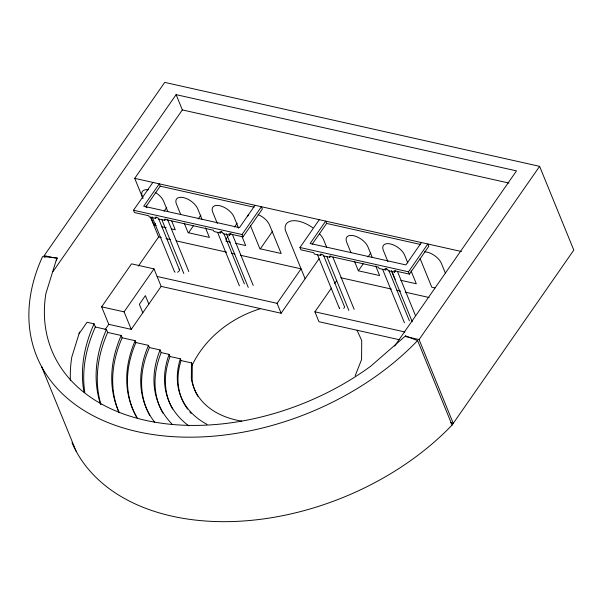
<?xml version="1.0" encoding="UTF-8"?>
<svg xmlns="http://www.w3.org/2000/svg" width="604" height="604" viewBox="0 0 604 604"><rect width="100%" height="100%" fill="white"/><g stroke="black" fill="none" stroke-linecap="round" stroke-linejoin="round"><path stroke-width="0.91" d="M79.041 333.77L87.044 322.272L94.065 323.842L95.356 327.013L106.455 329.497L107.655 332.442L121.177 335.469L122.129 337.795L135.153 340.709L135.9 342.543L148.508 345.367L149.407 347.549L160.09 349.95L161.17 352.577L169.135 354.367L170.011 356.511L180.347 358.821L181.057 360.565L191.468 362.898L191.34 378.414A97.32 65.375 -22.2 0 0 241.698 421.109M417.606 340.558A230.917 155.107 -22.2 0 1 137.47 431.671A230.917 155.107 -22.2 0 1 42.559 256.572L56.987 257.848L45.904 293.514A214.76 144.258 -22.2 0 0 145.383 420.301A214.76 144.258 -22.2 0 0 370.682 366.243L405.533 335.899L417.606 340.558L452.086 425.042A230.917 155.107 -22.2 0 1 236.979 521.365A230.917 155.107 -22.2 0 1 72.004 442.709M79.592 331.996L71.816 357.009A214.76 144.258 -22.2 0 0 70.419 380.784M260.558 308.644C231.642 317.53 205.639 337.425 192.291 364.907L192.155 380.422A97.32 65.375 -22.2 0 0 196.564 393.967M355.182 375.764L361.577 359.539L361.728 340.626L357.055 330.26M44.9 257.38L44.19 255.628L164.726 82.393L539.614 166.342L573.8 250.101L452.086 425.042M56.225 260.082L57.282 258.565L56.987 257.848M52.993 271.604L176.111 94.654L516.511 170.879L394.601 346.092M142.816 198.172L134.73 178.354L182.348 109.92L176.111 94.654M156.602 217.025L155.651 218.391L149.248 216.957L148.758 215.756L134.473 212.555L133.522 210.23L152.872 182.423M145.738 206.991L160.219 186.175L159.275 183.85L143.714 206.213L239.448 227.648L255.009 205.292M154.435 225.126L155.5 223.586M164.054 211.294L166.727 207.451M161.147 286.387L131.242 329.361L108.773 324.333L101.631 306.832L131.529 263.85L154.005 268.886L161.147 286.387L281.124 313.25L319.033 258.769M155.651 218.391L155.16 217.183L157.954 217.81L158.391 218.882L164.786 220.317L165.738 218.95M138.361 266.077L158.633 236.942L150.547 217.123M105.088 329.633L108.773 324.333M131.242 329.361L124.099 311.86L154.005 268.886M188.569 232.767L193.378 225.851M198.188 218.935L200.86 215.092M164.786 220.317L164.348 219.244L213.537 230.26L214.065 231.551L220.46 232.985L221.411 231.619M225.919 239.358L228.055 236.285M234.473 227.059L237.146 223.216M220.46 232.985L219.931 231.694L222.566 232.283L223.163 233.756L229.565 235.19L230.985 233.144M243.004 236.859L242.053 234.533L261.404 206.727L262.355 209.044L243.004 236.859L228.961 233.71L229.565 235.19M260.332 248.84L272.623 231.166M321.683 254.118L320.732 255.477L314.337 254.05L313.786 252.706L300.898 249.822L299.946 247.497L319.297 219.69M312.162 244.258L326.643 223.442L325.699 221.117L310.139 243.48L405.873 264.914L421.433 242.559M281.124 313.25L277.077 303.344L301.086 268.84L240.43 255.258M320.732 255.477L320.188 254.141L322.981 254.767L323.419 255.839L329.814 257.274L330.766 255.907M399.116 339.674L318.965 321.728L314.918 311.815L331.46 288.048M334.661 283.442L336.79 280.377M375.748 266.017L379.644 275.552L358.353 270.788L363.17 263.873M367.979 256.957L370.652 253.114M329.814 257.274L329.376 256.202L378.565 267.21L379.093 268.508L385.488 269.943L386.439 268.576M385.488 269.943L384.959 268.644L387.594 269.233L388.191 270.705L394.593 272.14L395.544 270.781M409.429 274.125L408.478 271.8L427.828 243.993L428.78 246.311L409.429 274.125L393.989 270.668L394.593 272.14M450.614 422.755L453.264 423.344L419.078 339.576L539.614 166.342M182.348 109.92L508.946 183.057M134.73 178.354L461.486 251.528M160.219 186.175L254.11 207.202M326.643 223.442L420.535 244.469M133.522 210.23L242.053 234.533M299.946 247.497L408.478 271.8M156.247 225.526L153.982 225.02L150.796 217.221M161.676 226.749L166.206 227.761M171.642 228.976L175.266 229.792L171.732 221.117M225.76 241.094L230.29 242.106M235.719 243.329L245.685 245.556L242.151 236.889M395.016 278.995L395.469 279.101M400.905 280.316L416.307 283.767L410.999 270.758M434.956 287.942L431.784 287.232L420.112 258.618M158.633 236.942L161.396 237.553M165.987 238.588L170.585 239.614M176.096 240.853L226.643 252.17M231.241 253.197L234.918 254.02M340.769 277.727L391.377 289.059M396.896 290.29L400.58 291.12M405.178 292.147L429.104 297.508M157.1 276.473L277.077 303.344M314.918 311.815L404.906 331.966M44.19 255.628L55.538 258.172M419.078 339.576L405.828 336.609L405.533 335.899M101.631 306.832L124.099 311.86M445.291 272.925L441.396 263.389A12.888 6.636 34.8 0 0 424.514 251.845M407.813 262.959L404.627 255.152A12.888 6.636 34.8 0 0 390.38 243.933A12.888 6.636 34.8 0 0 383.344 250.388L387.942 261.66M397.379 271.279L415.416 315.484M391.83 271.196L394.661 278.127M391.354 270.637L412.222 321.773M388.976 270.788L409.406 320.86M382.604 269.293L404.446 322.815M372.215 257.349L367.972 246.945A12.888 6.636 34.8 0 0 353.718 235.719A12.888 6.636 34.8 0 0 346.681 242.181L350.924 252.585M354.465 261.253L358.353 270.788M332.902 257.266L354.163 309.369M326.696 247.338L323.2 238.776A23.239 11.959 34.8 0 0 319.395 233.657M326.877 256.625L348.848 310.456M323.548 255.401L344.393 306.485M317.523 254.767L339.433 308.448A2.673 1.789 -22.2 0 1 339.35 307.98M305.133 278.754L285.36 230.305A23.239 11.959 34.8 0 1 292.661 220.747A23.239 11.959 34.8 0 1 312.781 227.791M250.328 225.33L259.879 248.735L281.162 253.499L269.49 224.892A12.888 6.636 34.8 0 0 258.112 214.586M238.61 228.221L234.012 216.949A12.888 6.636 34.8 0 0 219.758 205.722A12.888 6.636 34.8 0 0 212.721 212.178L217.327 223.45M232.351 234.322L253.219 285.458M226.326 233.68L248.259 287.421M223.948 233.831L244.378 283.903M217.576 232.336L239.418 285.858M201.97 219.229L197.727 208.825A12.888 6.636 34.8 0 0 183.473 197.599A12.888 6.636 34.8 0 0 176.436 204.054L180.687 214.458M205.511 227.897L209.399 237.432L188.116 232.668L184.22 223.133M167.837 211.581L163.593 201.177A12.888 6.636 34.8 0 0 155.145 192.329M167.527 219.448L188.788 271.543M161.849 219.667L183.82 273.499M158.822 219.192L179.365 269.535M152.087 216.813L174.405 271.49M143.012 198.15L142.302 196.413A12.888 6.636 34.8 0 1 148.425 189.784M146.198 205.949L146.908 207.685M191.468 362.898L192.291 364.907M191.4 362.883L192.223 364.892M148.833 304.084L145.383 295.643L139.358 304.303L142.808 312.744M41.638 366.711L76.119 451.196M197.855 396.292A97.32 65.375 -22.2 0 1 196.979 394.744M83.964 392.034A202.076 135.741 -22.2 0 1 94.065 323.842M84.809 392.487A202.076 135.741 -22.2 0 1 95.356 327.013M100.521 404.151A190.909 128.237 -22.2 0 1 106.455 329.497M100.898 404.461A190.909 128.237 -22.2 0 1 107.655 332.442M118.996 412.215A175.756 118.059 -22.2 0 1 121.177 335.469M119.192 412.826A175.756 118.059 -22.2 0 1 122.129 337.795M137.561 418.391A161.019 108.161 -22.2 0 1 135.153 340.709M136.481 417.07A161.019 108.161 -22.2 0 1 135.9 342.543M154.722 422.302A146.274 98.256 -22.2 0 1 148.508 345.367M149.671 415.356A146.274 98.256 -22.2 0 1 149.407 347.549M171.981 423.978A133.96 89.988 -22.2 0 1 160.09 349.95M188.893 425.903A121.359 81.517 -22.2 0 1 169.135 354.367M162.921 413.204A133.96 89.988 -22.2 0 1 161.17 352.577M172.593 409.036A121.359 81.517 -22.2 0 1 170.011 356.511M207.044 424.386A107.822 72.427 -22.2 0 1 180.347 358.821M191.113 413.423A107.822 72.427 -22.2 0 1 189.875 412.011M187.572 409.089A107.822 72.427 -22.2 0 1 186.515 407.587M186.009 406.824A107.822 72.427 -22.2 0 1 181.057 360.565M179.116 269.135A2.673 1.789 -22.2 0 1 179.35 270.501M179.086 271.007A2.673 1.789 -22.2 0 1 178.678 271.475M178.142 271.883A2.673 1.789 -22.2 0 1 177.523 272.193M175.054 272.2A2.673 1.789 -22.2 0 1 174.654 271.891M344.476 306.953A2.673 1.789 -22.2 0 1 343.706 308.433M247.821 216.028A12.888 6.636 34.8 0 1 248.765 214.571"/></g></svg>
